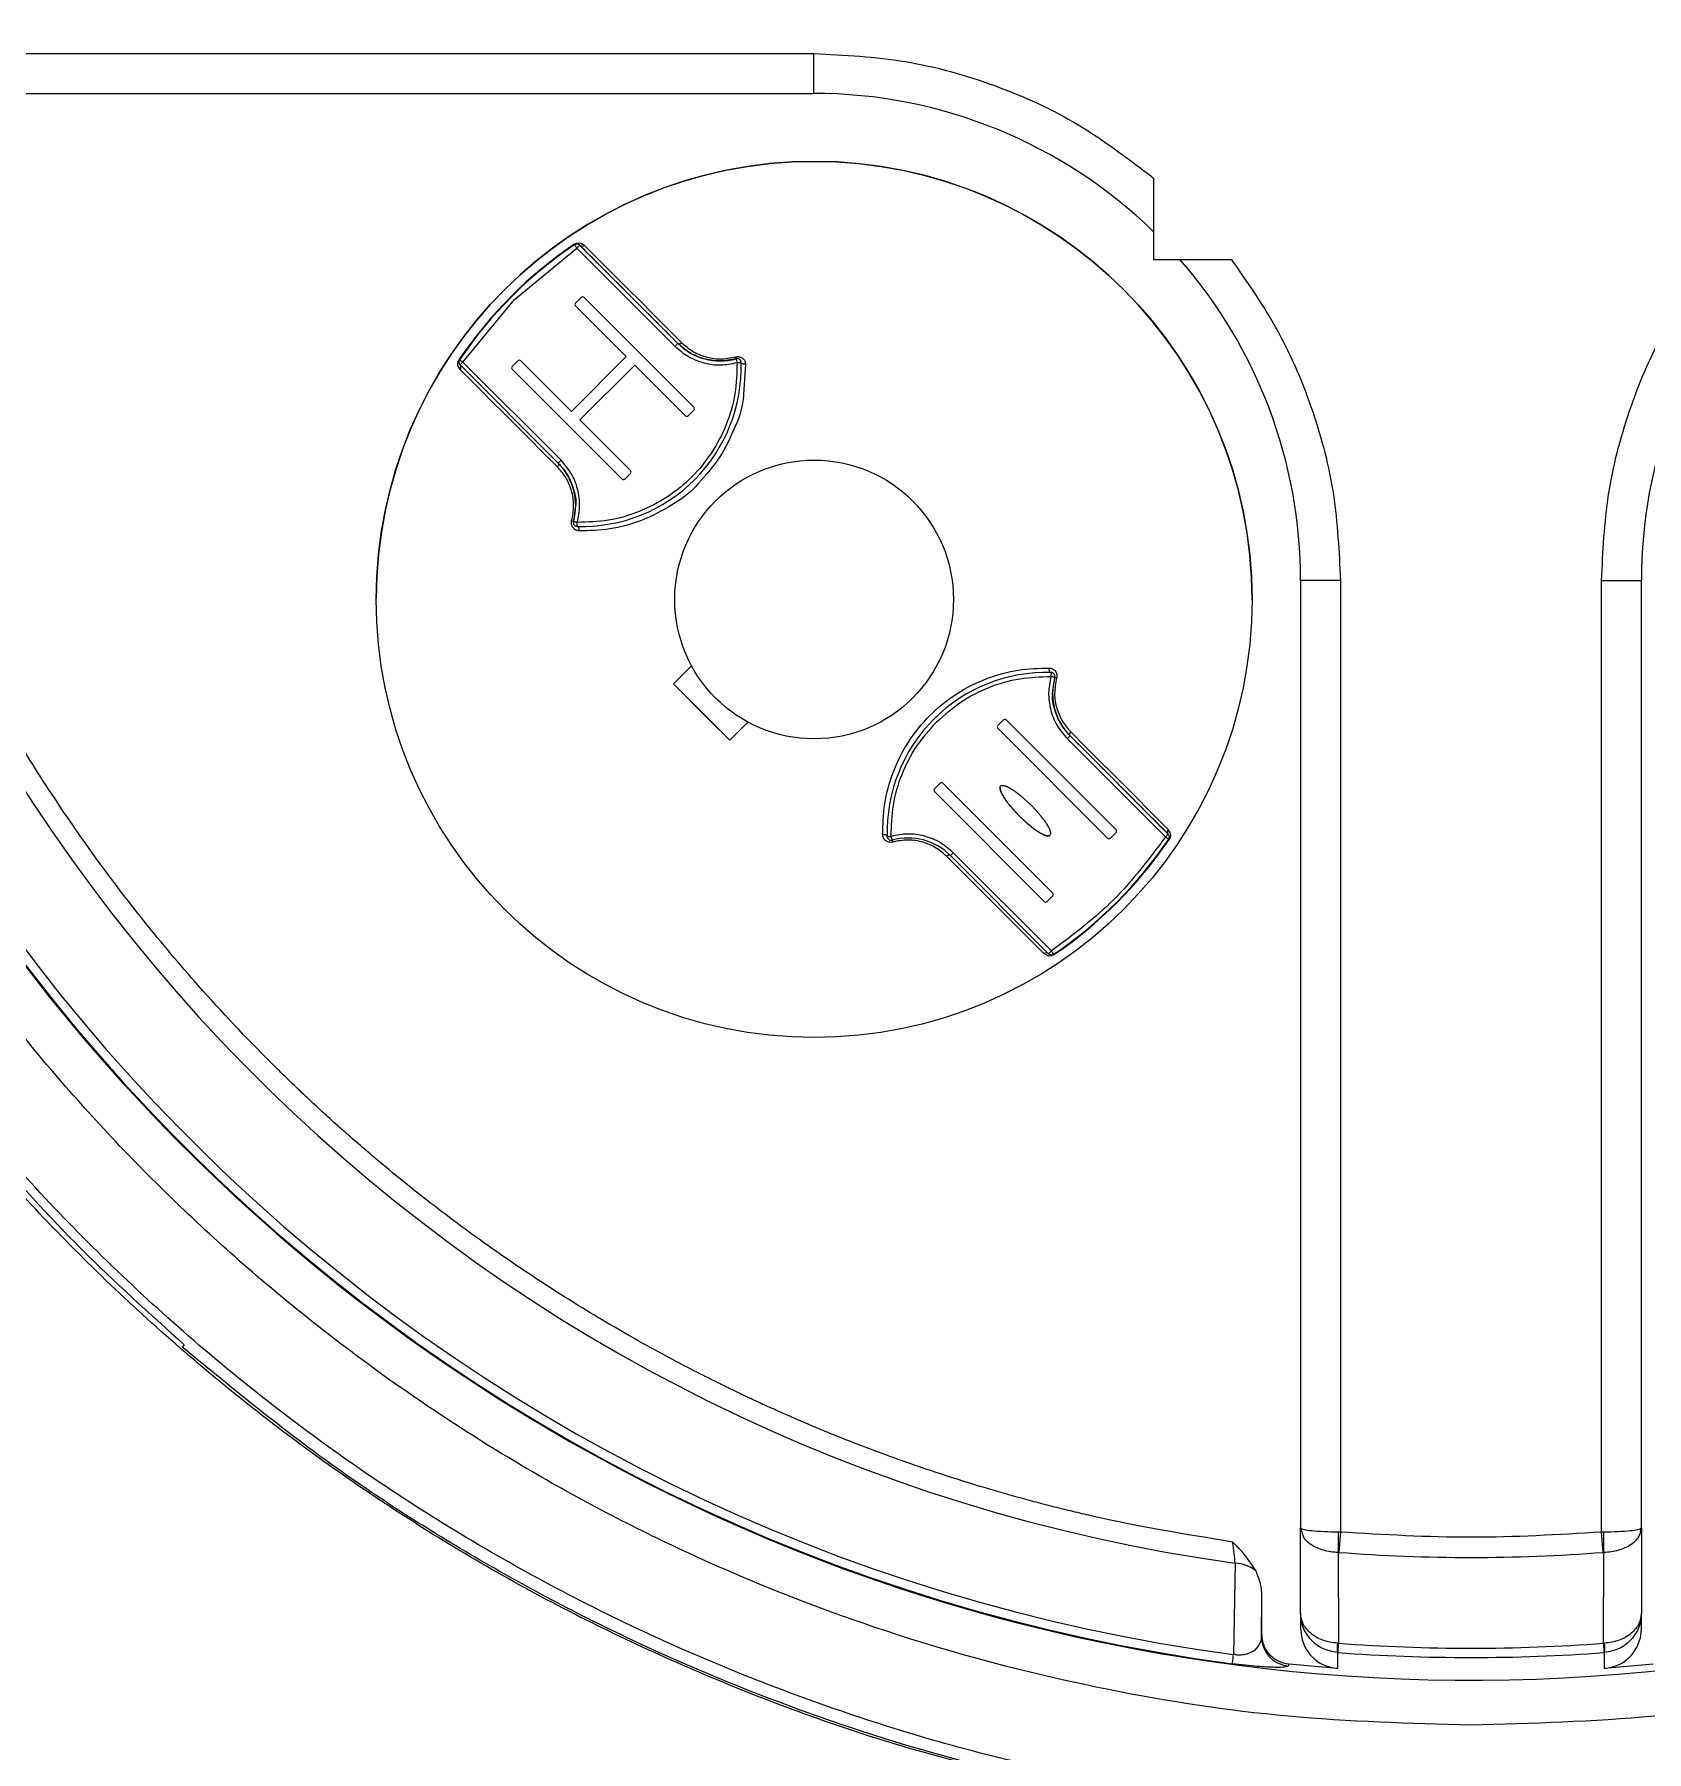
# Model space of a CAD drawing. Header units: millimetres. Extents: x 2085 to 4229, y 754 to 2271.
# Drawn here: x 2658.3 to 2739.3, y 1941.6 to 2027.9 of the extents above; entities that cross this region are included whole.
import ezdxf

# ---------------------------------------------------------------- set-up
doc = ezdxf.new("R2010")
doc.units = ezdxf.units.MM

msp = doc.modelspace()

# ---------------------------------------------------------------- linework, layer by layer
at = {"color": 7, "linetype": 'Continuous', "lineweight": 25}
for p, q in [((2646.763, 2026.899), (2697.454, 2026.899)), ((2697.454, 2026.899), (2697.454, 2024.899)), ((2646.964, 2024.899), (2697.454, 2024.899)), ((2714.536, 2020.648), (2714.536, 2016.562)), ((2685.444, 2017.3), (2685.43, 2017.32)), ((2685.444, 2017.3), (2685.444, 2017.3)), ((2685.697, 2017.276), (2685.697, 2017.275)), ((2685.697, 2017.275), (2690.63, 2012.343)), ((2682.417, 2014.545), (2685.556, 2017.134)), ((2685.556, 2017.134), (2690.488, 2012.201)), ((2714.536, 2016.562), (2718.437, 2016.562)), ((2679.828, 2011.406), (2682.417, 2014.545)), ((2685.493, 2014.368), (2685.776, 2014.651)), ((2688.039, 2011.681), (2685.493, 2014.227)), ((2685.493, 2014.227), (2685.493, 2014.227)), ((2688.039, 2011.681), (2685.493, 2014.227)), ((2685.917, 2014.651), (2691.433, 2009.136)), ((2690.63, 2012.343), (2690.63, 2012.343)), ((2679.628, 2011.407), (2679.628, 2011.407)), ((2679.662, 2011.519), (2679.642, 2011.532)), ((2679.662, 2011.519), (2679.662, 2011.518)), ((2684.619, 2006.332), (2679.687, 2011.265)), ((2684.761, 2006.474), (2679.828, 2011.406)), ((2682.311, 2011.186), (2682.594, 2011.469)), ((2682.735, 2011.469), (2685.281, 2008.924)), ((2685.281, 2008.924), (2688.039, 2011.681)), ((2688.463, 2011.257), (2685.705, 2008.499)), ((2688.463, 2011.257), (2685.705, 2008.499)), ((2688.039, 2011.681), (2688.039, 2011.681)), ((2691.008, 2008.711), (2688.463, 2011.257)), ((2688.463, 2011.257), (2688.463, 2011.257)), ((2691.008, 2008.711), (2688.463, 2011.257)), ((2694.036, 2011.296), (2693.935, 2009.786)), ((2679.69, 2011.029), (2679.592, 2011.207)), ((2687.826, 2005.529), (2682.311, 2011.045)), ((2682.311, 2011.045), (2682.311, 2011.045)), ((2687.826, 2005.529), (2682.311, 2011.045)), ((2693.811, 2011.142), (2693.811, 2011.142)), ((2691.008, 2008.711), (2691.008, 2008.711)), ((2691.433, 2008.994), (2691.15, 2008.711)), ((2691.433, 2008.994), (2691.15, 2008.711)), ((2691.15, 2008.711), (2691.15, 2008.711)), ((2691.433, 2008.994), (2691.433, 2008.994)), ((2685.705, 2008.499), (2688.251, 2005.954)), ((2685.705, 2008.499), (2685.705, 2008.499)), ((2687.826, 2005.529), (2687.826, 2005.529)), ((2688.251, 2005.812), (2687.968, 2005.529)), ((2688.251, 2005.812), (2687.968, 2005.529)), ((2687.968, 2005.529), (2687.968, 2005.529)), ((2688.251, 2005.812), (2688.251, 2005.812)), ((2685.496, 2004.208), (2685.388, 2003.408)), ((2685.381, 2003.355), (2685.381, 2003.355)), ((2685.575, 2003.154), (2685.581, 2003.354)), ((2721.918, 2000.435), (2721.918, 1952.858)), ((2723.918, 2000.435), (2723.918, 1952.658)), ((2737.04, 1952.658), (2737.04, 2000.435)), ((2739.04, 1952.858), (2739.04, 2000.435)), ((2675.479, 1999.507), (2675.479, 1999.507)), ((2719.478, 1999.46), (2719.478, 1999.46)), ((2690.407, 1995.241), (2691.321, 1996.154)), ((2691.321, 1996.154), (2691.321, 1996.154)), ((2709.382, 1995.813), (2709.376, 1995.613)), ((2690.407, 1995.241), (2693.236, 1992.413)), ((2709.461, 1994.759), (2709.569, 1995.559)), ((2709.576, 1995.613), (2709.576, 1995.613)), ((2694.149, 1993.326), (2693.236, 1992.413)), ((2693.236, 1992.413), (2694.149, 1993.326)), ((2694.149, 1993.326), (2694.149, 1993.326)), ((2706.706, 1993.155), (2706.989, 1993.438)), ((2707.13, 1993.438), (2712.646, 1987.922)), ((2693.236, 1992.413), (2693.236, 1992.413)), ((2712.222, 1987.498), (2706.706, 1993.014)), ((2706.706, 1993.014), (2706.706, 1993.014)), ((2712.222, 1987.498), (2706.706, 1993.014)), ((2710.196, 1992.493), (2715.129, 1987.561)), ((2710.338, 1992.635), (2715.27, 1987.702)), ((2710.338, 1992.635), (2710.338, 1992.635)), ((2703.524, 1989.973), (2703.807, 1990.256)), ((2709.04, 1984.316), (2703.524, 1989.832)), ((2703.524, 1989.832), (2703.524, 1989.832)), ((2709.04, 1984.316), (2703.524, 1989.832)), ((2703.949, 1990.256), (2709.464, 1984.74)), ((2701.146, 1987.825), (2701.146, 1987.825)), ((2712.222, 1987.498), (2712.222, 1987.498)), ((2712.646, 1987.781), (2712.363, 1987.498)), ((2712.646, 1987.781), (2712.363, 1987.498)), ((2712.363, 1987.498), (2712.363, 1987.498)), ((2712.646, 1987.781), (2712.646, 1987.781)), ((2715.267, 1987.938), (2715.373, 1987.747)), ((2715.27, 1987.702), (2715.27, 1987.702)), ((2715.315, 1987.435), (2715.295, 1987.449)), ((2715.329, 1987.561), (2715.329, 1987.561)), ((2709.26, 1981.692), (2704.327, 1986.624)), ((2709.401, 1981.833), (2704.469, 1986.766)), ((2709.464, 1984.599), (2709.181, 1984.316)), ((2709.464, 1984.599), (2709.181, 1984.316)), ((2709.464, 1984.599), (2709.464, 1984.599)), ((2709.04, 1984.316), (2709.04, 1984.316)), ((2709.181, 1984.316), (2709.181, 1984.316)), ((2709.202, 1981.597), (2709.024, 1981.696)), ((2709.513, 1981.668), (2709.527, 1981.647)), ((2665.836, 1962.052), (2665.725, 1961.941)), ((2721.918, 1952.858), (2721.973, 1952.812)), ((2721.918, 1952.858), (2721.985, 1952.637)), ((2721.918, 1948.579), (2721.918, 1952.858)), ((2723.81, 1952.66), (2723.918, 1952.658)), ((2723.918, 1952.658), (2723.838, 1951.629)), ((2737.04, 1952.658), (2737.147, 1952.66)), ((2737.12, 1951.629), (2737.04, 1952.658)), ((2739.04, 1952.858), (2739.04, 1948.579)), ((2718.632, 1951.085), (2718.55, 1946.499)), ((2723.838, 1951.629), (2723.81, 1951.63)), ((2723.81, 1951.63), (2723.816, 1947.061)), ((2737.147, 1951.63), (2737.12, 1951.629)), ((2737.142, 1947.061), (2737.147, 1951.63)), ((2719.947, 1947.408), (2719.979, 1949.373)), ((2719.979, 1947.502), (2719.979, 1949.373)), ((2721.918, 1948.579), (2721.918, 1947.793)), ((2739.04, 1947.793), (2739.04, 1948.579)), ((2723.816, 1947.061), (2723.77, 1947.063)), ((2723.77, 1946.598), (2723.781, 1946.597)), ((2723.77, 1946.598), (2723.771, 1945.796)), ((2737.188, 1947.063), (2737.142, 1947.061)), ((2737.176, 1946.597), (2737.188, 1946.598)), ((2737.187, 1945.796), (2737.188, 1946.598)), ((2721.327, 1946.009), (2721.296, 1945.918)), ((2723.771, 1945.796), (2721.327, 1946.009)), ((2739.63, 1946.009), (2737.187, 1945.796))]:
    msp.add_line(p, q, dxfattribs=at)
at = {"color": 7, "linetype": 'Continuous', "lineweight": 25, "flags": 128}
for points in [[(2685.444, 2017.3), (2685.446, 2017.297), (2685.452, 2017.287), (2685.463, 2017.272), (2685.477, 2017.251), (2685.493, 2017.226), (2685.513, 2017.197), (2685.534, 2017.166), (2685.556, 2017.134)], [(2685.697, 2017.275), (2685.694, 2017.273), (2685.686, 2017.265), (2685.673, 2017.252), (2685.656, 2017.234), (2685.634, 2017.213), (2685.61, 2017.188), (2685.583, 2017.162), (2685.556, 2017.134)], [(2685.933, 2017.272), (2686.415, 2016.789), (2686.937, 2016.267), (2687.499, 2015.706), (2688.097, 2015.108), (2688.73, 2014.474), (2689.398, 2013.807), (2690.097, 2013.108), (2690.825, 2012.379)], [(2690.63, 2012.343), (2690.627, 2012.34), (2690.619, 2012.332), (2690.606, 2012.319), (2690.588, 2012.301), (2690.567, 2012.28), (2690.542, 2012.256), (2690.516, 2012.229), (2690.488, 2012.201)], [(2690.63, 2012.343), (2690.646, 2012.331), (2690.666, 2012.324), (2690.689, 2012.321), (2690.714, 2012.324), (2690.742, 2012.331), (2690.77, 2012.343), (2690.798, 2012.359), (2690.825, 2012.379)], [(2679.662, 2011.518), (2679.666, 2011.516), (2679.675, 2011.51), (2679.69, 2011.5), (2679.711, 2011.486), (2679.736, 2011.469), (2679.765, 2011.449), (2679.796, 2011.428), (2679.828, 2011.406)], [(2679.687, 2011.265), (2679.689, 2011.268), (2679.697, 2011.276), (2679.711, 2011.289), (2679.728, 2011.306), (2679.75, 2011.328), (2679.774, 2011.352), (2679.801, 2011.379), (2679.828, 2011.406)], [(2693.554, 2011.574), (2693.555, 2011.57), (2693.558, 2011.559), (2693.563, 2011.541), (2693.57, 2011.517), (2693.578, 2011.488), (2693.587, 2011.455), (2693.597, 2011.419), (2693.608, 2011.381)], [(2693.608, 2011.381), (2693.647, 2011.382), (2693.684, 2011.383), (2693.719, 2011.384), (2693.749, 2011.385), (2693.774, 2011.386), (2693.793, 2011.386), (2693.804, 2011.387), (2693.808, 2011.387)], [(2694.036, 2011.296), (2693.993, 2011.295), (2693.952, 2011.297), (2693.913, 2011.304), (2693.878, 2011.315), (2693.849, 2011.33), (2693.827, 2011.347), (2693.813, 2011.366), (2693.808, 2011.387)], [(2684.583, 2006.137), (2683.854, 2006.865), (2683.155, 2007.564), (2682.488, 2008.232), (2681.855, 2008.865), (2681.256, 2009.464), (2680.695, 2010.025), (2680.173, 2010.547), (2679.69, 2011.029)], [(2684.619, 2006.332), (2684.631, 2006.316), (2684.638, 2006.296), (2684.641, 2006.273), (2684.638, 2006.248), (2684.631, 2006.221), (2684.619, 2006.192), (2684.603, 2006.164), (2684.583, 2006.137)], [(2684.619, 2006.332), (2684.622, 2006.335), (2684.63, 2006.343), (2684.643, 2006.356), (2684.661, 2006.374), (2684.682, 2006.395), (2684.707, 2006.42), (2684.733, 2006.446), (2684.761, 2006.474)], [(2685.388, 2003.408), (2685.392, 2003.407), (2685.403, 2003.404), (2685.421, 2003.399), (2685.445, 2003.392), (2685.474, 2003.384), (2685.507, 2003.375), (2685.544, 2003.365), (2685.581, 2003.354)], [(2685.575, 2003.154), (2685.596, 2003.149), (2685.615, 2003.136), (2685.632, 2003.114), (2685.647, 2003.084), (2685.658, 2003.05), (2685.665, 2003.01), (2685.667, 2002.969), (2685.666, 2002.926)], [(2723.918, 2000.435), (2723.528, 2000.435), (2723.153, 2000.435), (2722.807, 2000.435), (2722.504, 2000.435), (2722.255, 2000.435), (2722.07, 2000.435), (2721.956, 2000.435), (2721.918, 2000.435)], [(2737.04, 2000.435), (2737.43, 2000.435), (2737.805, 2000.435), (2738.151, 2000.435), (2738.454, 2000.435), (2738.703, 2000.435), (2738.888, 2000.435), (2739.001, 2000.435), (2739.04, 2000.435)], [(2709.382, 1995.813), (2709.361, 1995.818), (2709.342, 1995.832), (2709.325, 1995.854), (2709.31, 1995.883), (2709.299, 1995.918), (2709.292, 1995.957), (2709.29, 1995.999), (2709.291, 1996.041)], [(2693.236, 1992.413), (2692.883, 1992.766), (2692.529, 1993.119), (2692.176, 1993.473), (2691.822, 1993.827), (2691.468, 1994.181), (2691.114, 1994.535), (2690.76, 1994.888), (2690.407, 1995.241)], [(2709.569, 1995.559), (2709.565, 1995.56), (2709.554, 1995.564), (2709.536, 1995.568), (2709.512, 1995.575), (2709.483, 1995.583), (2709.45, 1995.593), (2709.413, 1995.603), (2709.376, 1995.613)], [(2710.338, 1992.635), (2710.335, 1992.632), (2710.327, 1992.624), (2710.314, 1992.611), (2710.296, 1992.593), (2710.275, 1992.572), (2710.25, 1992.548), (2710.224, 1992.521), (2710.196, 1992.493)], [(2710.338, 1992.635), (2710.326, 1992.651), (2710.319, 1992.671), (2710.316, 1992.694), (2710.319, 1992.72), (2710.326, 1992.747), (2710.338, 1992.775), (2710.354, 1992.803), (2710.374, 1992.831)], [(2710.374, 1992.831), (2711.103, 1992.102), (2711.802, 1991.403), (2712.469, 1990.736), (2713.102, 1990.102), (2713.701, 1989.504), (2714.262, 1988.943), (2714.784, 1988.42), (2715.267, 1987.938)], [(2701.149, 1987.58), (2701.144, 1987.601), (2701.13, 1987.62), (2701.108, 1987.637), (2701.079, 1987.652), (2701.044, 1987.663), (2701.005, 1987.67), (2700.964, 1987.673), (2700.921, 1987.671)], [(2701.149, 1987.58), (2701.153, 1987.58), (2701.164, 1987.581), (2701.183, 1987.581), (2701.208, 1987.582), (2701.238, 1987.583), (2701.273, 1987.584), (2701.31, 1987.585), (2701.349, 1987.586)], [(2701.403, 1987.394), (2701.402, 1987.397), (2701.399, 1987.408), (2701.394, 1987.426), (2701.387, 1987.45), (2701.379, 1987.479), (2701.37, 1987.513), (2701.36, 1987.549), (2701.349, 1987.586)], [(2715.27, 1987.702), (2715.268, 1987.7), (2715.26, 1987.691), (2715.246, 1987.678), (2715.229, 1987.661), (2715.207, 1987.639), (2715.183, 1987.615), (2715.156, 1987.588), (2715.129, 1987.561)], [(2715.129, 1987.561), (2715.161, 1987.539), (2715.192, 1987.518), (2715.221, 1987.499), (2715.246, 1987.482), (2715.267, 1987.468), (2715.282, 1987.457), (2715.291, 1987.451), (2715.295, 1987.449)], [(2704.327, 1986.624), (2704.311, 1986.636), (2704.291, 1986.644), (2704.268, 1986.646), (2704.243, 1986.644), (2704.215, 1986.636), (2704.187, 1986.624), (2704.159, 1986.608), (2704.132, 1986.588)], [(2709.024, 1981.696), (2708.542, 1982.178), (2708.02, 1982.7), (2707.458, 1983.262), (2706.86, 1983.86), (2706.226, 1984.493), (2705.559, 1985.161), (2704.86, 1985.86), (2704.132, 1986.588)], [(2704.327, 1986.624), (2704.33, 1986.627), (2704.338, 1986.635), (2704.351, 1986.648), (2704.369, 1986.666), (2704.39, 1986.687), (2704.415, 1986.712), (2704.441, 1986.738), (2704.469, 1986.766)], [(2709.26, 1981.692), (2709.263, 1981.695), (2709.271, 1981.703), (2709.284, 1981.716), (2709.301, 1981.733), (2709.323, 1981.755), (2709.347, 1981.779), (2709.374, 1981.806), (2709.401, 1981.833)], [(2709.513, 1981.668), (2709.511, 1981.671), (2709.505, 1981.68), (2709.494, 1981.695), (2709.48, 1981.716), (2709.464, 1981.741), (2709.444, 1981.77), (2709.423, 1981.801), (2709.401, 1981.833)], [(2719.979, 1947.502), (2719.961, 1947.45), (2719.947, 1947.408)], [(2723.816, 1947.061), (2723.809, 1946.963), (2723.802, 1946.875), (2723.796, 1946.798), (2723.791, 1946.732), (2723.788, 1946.679), (2723.784, 1946.638), (2723.782, 1946.611), (2723.781, 1946.597)], [(2737.176, 1946.597), (2737.175, 1946.611), (2737.173, 1946.638), (2737.17, 1946.679), (2737.166, 1946.732), (2737.162, 1946.798), (2737.156, 1946.875), (2737.149, 1946.963), (2737.142, 1947.061)], [(2718.489, 1946.037), (2718.491, 1946.051), (2718.495, 1946.078), (2718.5, 1946.119), (2718.507, 1946.172), (2718.516, 1946.237), (2718.526, 1946.313), (2718.537, 1946.401), (2718.55, 1946.499)]]:
    msp.add_lwpolyline(points, dxfattribs=at)
at = {"color": 7, "linetype": 'Continuous', "lineweight": 25}
for radius in [22, 7]:
    msp.add_circle((2697.478, 1999.484), radius, dxfattribs=at)
for centre, radius, start, end in [((2730.479, 2036.689), 91.48, 295.79271, 180), ((2730.479, 2036.689), 90.341, 353.64897, 186.35103), ((2730.479, 2036.689), 89.875, 353.64897, 186.35103), ((2730.479, 2036.689), 85.319, 353.33017, 186.66983), ((2730.479, 2036.689), 91.48, 180, 290.22656), ((2697.454, 2000.435), 24.464, 45.7131, 90), ((2730.479, 2036.689), 91.441, 188.79238, 262.46584), ((2730.479, 2036.689), 90.976, 188.79238, 262.46584), ((2730.479, 2036.689), 86.42, 189.2043, 262.12076), ((2697.478, 1999.484), 22, 359.93876, 179.93876), ((2697.478, 1999.484), 21.524, 124.039, 145.96101), ((2697.478, 1999.484), 21.5, 124.039, 145.96101), ((2697.478, 1999.484), 21.5, 124.039, 145.96101), ((2685.556, 2017.134), 0.2, 45, 124.039), ((2685.817, 2017.412), 0.182, 228.62275, 309.53632), ((2697.454, 2000.435), 24.464, 0, 41.23805), ((2763.504, 2000.435), 24.464, 138.76195, 180), ((2685.847, 2014.58), 0.1, 45, 135), ((2685.564, 2014.298), 0.1, 135, 225), ((2685.564, 2014.298), 0.1, 179.93876, 225), ((2692.751, 2014.464), 3, 225, 285.53097), ((2679.828, 2011.406), 0.2, 145.96101, 225), ((2679.55, 2011.145), 0.182, 320.52206, 40.08436), ((2682.665, 2011.398), 0.1, 45, 135), ((2685.811, 2011.151), 8, 268.3094, 1.69061), ((2692.874, 2011.467), 0.689, 8.91012, 16.87572), ((2693.608, 2011.381), 0.2, 45, 105.53097), ((2693.608, 2011.381), 0.2, 1.69061, 45), ((2682.382, 2011.116), 0.1, 135, 225), ((2682.382, 2011.116), 0.1, 179.93876, 225), ((2691.079, 2008.782), 0.1, 225, 315), ((2691.079, 2008.782), 0.1, 225, 315), ((2691.362, 2009.065), 0.1, 315, 45), ((2691.362, 2009.065), 0.1, 315, 359.93876), ((2682.498, 2004.211), 3, 344.46904, 45), ((2687.897, 2005.6), 0.1, 225, 315), ((2687.897, 2005.6), 0.1, 225, 315), ((2688.18, 2005.883), 0.1, 315, 45), ((2688.18, 2005.883), 0.1, 315, 359.93876), ((2685.495, 2004.088), 0.689, 253.12457, 261.08826), ((2685.581, 2003.354), 0.2, 164.46904, 225), ((2685.581, 2003.354), 0.2, 225, 268.3094), ((2709.146, 1987.816), 8, 88.3094, 181.69061), ((2709.376, 1995.613), 0.2, 45, 88.3094), ((2709.376, 1995.613), 0.2, 344.46904, 45), ((2712.459, 1994.756), 3, 164.46904, 225), ((2709.462, 1994.879), 0.688, 73.124, 81.09101), ((2706.777, 1993.084), 0.1, 135, 225), ((2707.06, 1993.367), 0.1, 45, 135), ((2706.777, 1993.084), 0.1, 179.93876, 225), ((2703.595, 1989.902), 0.1, 135, 225), ((2703.595, 1989.902), 0.1, 179.93876, 225), ((2703.878, 1990.185), 0.1, 45, 135), ((2701.349, 1987.586), 0.2, 181.69061, 225), ((2701.349, 1987.586), 0.2, 225, 285.53097), ((2702.206, 1984.503), 3, 45, 105.53097), ((2702.083, 1987.5), 0.689, 188.91062, 196.87572), ((2697.478, 1999.484), 21.5, 304.039, 325.96101), ((2697.478, 1999.484), 21.524, 304.039, 325.96101), ((2712.292, 1987.569), 0.1, 225, 315), ((2712.292, 1987.569), 0.1, 225, 315), ((2712.575, 1987.852), 0.1, 315, 45), ((2712.575, 1987.852), 0.1, 315, 359.93876), ((2715.407, 1987.822), 0.182, 140.46383, 221.37738), ((2715.129, 1987.561), 0.2, 325.96101, 45), ((2709.393, 1984.67), 0.1, 315, 45), ((2709.393, 1984.67), 0.1, 315, 359.93876), ((2709.11, 1984.387), 0.1, 225, 315), ((2709.11, 1984.387), 0.1, 225, 315), ((2709.14, 1981.555), 0.182, 49.91552, 129.47781), ((2709.401, 1981.833), 0.2, 225, 304.039), ((2745.146, 1952.145), 21.341, 178.61808, 181.38192), ((2715.812, 1952.145), 21.341, 358.61808, 1.3819), ((2718.548, 1949.316), 1.772, 50.3646, 87.29391), ((2730.479, 2036.689), 85.319, 265.53552, 274.46448), ((2721.447, 1947.411), 1.5, 180.08872, 264.21159), ((2726.479, 1946.83), 2.719, 175.08834, 184.91166), ((2730.479, 2036.689), 90.341, 265.74841, 274.25159), ((2730.479, 2036.689), 89.875, 265.74841, 274.25159), ((2734.479, 1946.83), 2.719, 355.08834, 4.91166)]:
    msp.add_arc(centre, radius, start, end, dxfattribs=at)
for points in [[(2730.479, 2120.975), (2727.516, 2120.885), (2721.591, 2120.705), (2712.802, 2119.25), (2704.209, 2116.945), (2695.908, 2113.73), (2687.991, 2109.664), (2680.546, 2104.786), (2673.655, 2099.152), (2667.396, 2092.824), (2661.838, 2085.873), (2657.043, 2078.375), (2653.063, 2070.414), (2649.944, 2062.078), (2647.715, 2053.46), (2646.424, 2044.657), (2646, 2035.759), (2646.508, 2029.852), (2646.763, 2026.899)], [(2814.195, 2026.899), (2814.449, 2029.852), (2814.958, 2035.759), (2814.534, 2044.657), (2813.243, 2053.46), (2811.014, 2062.078), (2807.895, 2070.414), (2803.915, 2078.375), (2799.12, 2085.873), (2793.561, 2092.824), (2787.302, 2099.152), (2780.412, 2104.786), (2772.967, 2109.664), (2765.05, 2113.73), (2756.749, 2116.945), (2748.156, 2119.25), (2739.367, 2120.705), (2733.442, 2120.885), (2730.479, 2120.975)], [(2730.479, 1942.949), (2727.411, 1943.036), (2721.276, 1943.21), (2712.162, 1944.614), (2703.224, 1946.839), (2694.548, 1949.946), (2686.219, 1953.885), (2678.316, 1958.622), (2670.915, 1964.111), (2664.088, 1970.299), (2657.9, 1977.126), (2652.411, 1984.527), (2647.674, 1992.43), (2643.736, 2000.759), (2640.628, 2009.435), (2638.403, 2018.373), (2637, 2027.487), (2636.825, 2033.622), (2636.738, 2036.69)], [(2824.219, 2036.69), (2824.132, 2033.622), (2823.958, 2027.487), (2822.555, 2018.373), (2820.33, 2009.435), (2817.222, 2000.759), (2813.284, 1992.43), (2808.547, 1984.527), (2803.058, 1977.126), (2796.87, 1970.299), (2790.043, 1964.111), (2782.642, 1958.622), (2774.739, 1953.885), (2766.41, 1949.946), (2757.734, 1946.839), (2748.796, 1944.614), (2739.682, 1943.21), (2733.547, 1943.036), (2730.479, 1942.949)], [(2697.454, 2026.899), (2699.002, 2026.821), (2702.098, 2026.665), (2706.59, 2025.398), (2710.838, 2023.467), (2713.304, 2021.587), (2714.536, 2020.648)], [(2719.689, 1939.016), (2716.038, 1939.54), (2708.735, 1940.588), (2698.091, 1943.708), (2687.848, 1947.916), (2678.148, 1953.271), (2669.108, 1959.676), (2660.846, 1967.057), (2653.465, 1975.319), (2647.06, 1984.358), (2641.705, 1994.059), (2637.497, 2004.302), (2634.377, 2014.945), (2633.329, 2022.249), (2632.805, 2025.9)], [(2713.147, 1939.219), (2709.853, 1939.905), (2703.264, 1941.278), (2693.712, 1944.599), (2684.529, 1948.803), (2675.826, 1953.938), (2667.689, 1959.928), (2660.204, 1966.715), (2653.449, 1974.229), (2647.494, 1982.391), (2642.396, 1991.116), (2638.231, 2000.317), (2634.952, 2009.883), (2633.607, 2016.478), (2632.935, 2019.775)], [(2690.63, 2012.343), (2689.665, 2013.307), (2687.737, 2015.236), (2686.377, 2016.596), (2685.697, 2017.276)], [(2718.437, 2016.562), (2719.264, 2015.374), (2720.918, 2012.999), (2722.607, 2008.985), (2723.714, 2004.772), (2723.85, 2001.881), (2723.918, 2000.435)], [(2737.04, 2000.435), (2737.108, 2001.881), (2737.244, 2004.772), (2738.35, 2008.985), (2740.04, 2012.999), (2741.694, 2015.374), (2742.521, 2016.562)], [(2715.27, 1987.702), (2714.59, 1988.382), (2713.231, 1989.742), (2711.302, 1991.671), (2710.338, 1992.635)], [(2715.129, 1987.561), (2714.312, 1986.469), (2712.677, 1984.285), (2710.493, 1982.65), (2709.401, 1981.833)], [(2655.841, 1972.047), (2657.417, 1970.292), (2660.57, 1966.781), (2664.081, 1963.628), (2665.836, 1962.052)], [(2713.451, 1939.27), (2710.537, 1939.858), (2704.71, 1941.034), (2696.215, 1943.786), (2687.986, 1947.234), (2680.115, 1951.434), (2672.615, 1956.279), (2668.021, 1960.053), (2665.725, 1961.941)], [(2723.918, 1952.658), (2726.105, 1952.53), (2730.479, 1952.274), (2734.853, 1952.53), (2737.04, 1952.658)]]:
    msp.add_open_spline(points, degree=3, dxfattribs=at)
for points, knots in [([(2718.505, 1952.146), (2716.125, 1952.536), (2713.434, 1952.977), (2710.474, 1953.677), (2709.554, 1953.903), (2708.637, 1954.141), (2707.723, 1954.388), (2706.812, 1954.645), (2706.174, 1954.833), (2705.569, 1955.016), (2704.519, 1955.338), (2702.938, 1955.856), (2701.156, 1956.488), (2699.611, 1957.071), (2698.367, 1957.566), (2697.336, 1957.994), (2696.545, 1958.333), (2695.757, 1958.679), (2694.973, 1959.033), (2694.192, 1959.394), (2693.646, 1959.654), (2693.128, 1959.904), (2692.062, 1960.425), (2690.364, 1961.298), (2688.353, 1962.406), (2686.159, 1963.688), (2683.925, 1965.088), (2681.854, 1966.489), (2680.611, 1967.374), (2679.549, 1968.15), (2678.384, 1969.025), (2676.861, 1970.225), (2675.595, 1971.271), (2674.582, 1972.137), (2673.813, 1972.812), (2673.052, 1973.495), (2672.299, 1974.187), (2671.555, 1974.888), (2671.042, 1975.384), (2670.588, 1975.827), (2669.121, 1977.277), (2666.751, 1979.791), (2663.762, 1983.341), (2661.157, 1986.772), (2658.836, 1990.175), (2656.579, 1993.841), (2653.793, 1998.921), (2650.738, 2005.765), (2647.936, 2014.101), (2646.807, 2019.844), (2646.243, 2022.715)], [0, 0, 0, 0, 0.066905, 0.07567, 0.084434, 0.093199, 0.101963, 0.110727, 0.119491, 0.120425, 0.128278, 0.149963, 0.166623, 0.180753, 0.195817, 0.203781, 0.211745, 0.219709, 0.227673, 0.235637, 0.243601, 0.24445, 0.251616, 0.276532, 0.297465, 0.315335, 0.34708, 0.370638, 0.384759, 0.389435, 0.407138, 0.425205, 0.443272, 0.452736, 0.4622, 0.471663, 0.481127, 0.490591, 0.500054, 0.500928, 0.50821, 0.557321, 0.596775, 0.636995, 0.676885, 0.711064, 0.756485, 0.837657, 0.918828, 1, 1, 1, 1]), ([(2685.43, 2017.32), (2685.443, 2017.328), (2685.47, 2017.345), (2685.531, 2017.371), (2685.63, 2017.394), (2685.793, 2017.38), (2685.877, 2017.315), (2685.933, 2017.272)], [0, 0, 0, 0, 0.057749, 0.117154, 0.251526, 0.501174, 1, 1, 1, 1]), ([(2685.697, 2017.276), (2685.672, 2017.295), (2685.634, 2017.325), (2685.56, 2017.337), (2685.505, 2017.329), (2685.471, 2017.316), (2685.455, 2017.307), (2685.447, 2017.302), (2685.444, 2017.3)], [0, 0, 0, 0, 0.500032, 0.773163, 0.911126, 0.959646, 0.980448, 1, 1, 1, 1]), ([(2690.488, 2012.201), (2690.699, 2012.02), (2691.127, 2011.652), (2691.928, 2011.336), (2692.781, 2011.217), (2693.335, 2011.327), (2693.608, 2011.381)], [0, 0, 0, 0, 0.245589, 0.5, 0.754411, 1, 1, 1, 1]), ([(2693.554, 2011.574), (2693.282, 2011.521), (2692.721, 2011.414), (2691.918, 2011.551), (2691.19, 2011.857), (2690.824, 2012.174), (2690.63, 2012.343)], [0, 0, 0, 0, 0.2426639, 0.4999333, 0.7349896, 1, 1, 1, 1]), ([(2690.825, 2012.379), (2690.992, 2012.233), (2691.326, 2011.941), (2691.986, 2011.654), (2692.745, 2011.519), (2693.27, 2011.618), (2693.533, 2011.667)], [0, 0, 0, 0, 0.24976, 0.500155, 0.750188, 1, 1, 1, 1]), ([(2679.592, 2011.207), (2679.589, 2011.212), (2679.568, 2011.247), (2679.57, 2011.333), (2679.591, 2011.431), (2679.617, 2011.492), (2679.634, 2011.519), (2679.642, 2011.532)], [0, 0, 0, 0, 0.064166, 0.529622, 0.780974, 0.892035, 1, 1, 1, 1]), ([(2693.608, 2011.381), (2693.593, 2010.856), (2693.562, 2009.796), (2693.108, 2008.252), (2692.372, 2006.831), (2691.364, 2005.598), (2690.131, 2004.591), (2688.71, 2003.854), (2687.167, 2003.4), (2686.106, 2003.369), (2685.581, 2003.354)], [0, 0, 0, 0, 0.123694, 0.25, 0.376306, 0.5, 0.623694, 0.75, 0.876306, 1, 1, 1, 1]), ([(2693.533, 2011.667), (2693.565, 2011.674), (2693.629, 2011.687), (2693.725, 2011.675), (2693.814, 2011.645), (2693.914, 2011.581), (2694.01, 2011.466), (2694.027, 2011.353), (2694.036, 2011.296)], [0, 0, 0, 0, 0.123692, 0.250213, 0.373441, 0.501044, 0.749966, 1, 1, 1, 1]), ([(2693.808, 2011.387), (2693.807, 2011.396), (2693.805, 2011.422), (2693.789, 2011.473), (2693.754, 2011.523), (2693.703, 2011.56), (2693.653, 2011.578), (2693.603, 2011.584), (2693.57, 2011.577), (2693.554, 2011.574)], [0, 0, 0, 0, 0.085805, 0.25106, 0.500516, 0.655876, 0.788505, 0.901538, 1, 1, 1, 1]), ([(2693.935, 2009.786), (2693.934, 2009.771), (2693.9, 2009.241), (2693.761, 2008.666), (2693.503, 2008.155), (2693.499, 2008.148)], [0, 0, 0, 0, 0.026888, 0.987039, 1, 1, 1, 1]), ([(2693.499, 2008.148), (2693.274, 2007.636), (2692.825, 2006.615), (2692.058, 2005.756), (2691.675, 2005.327)], [0, 0, 0, 0, 0.5014689, 1, 1, 1, 1]), ([(2685.295, 2003.429), (2685.345, 2003.692), (2685.444, 2004.217), (2685.308, 2004.976), (2685.021, 2005.637), (2684.729, 2005.97), (2684.583, 2006.137)], [0, 0, 0, 0, 0.2498124, 0.4998445, 0.7502398, 1, 1, 1, 1]), ([(2684.619, 2006.332), (2684.789, 2006.138), (2685.109, 2005.772), (2685.398, 2005.044), (2685.537, 2004.504), (2685.497, 2004.213), (2685.496, 2004.208)], [0, 0, 0, 0, 0.348132, 0.656893, 0.994853, 1, 1, 1, 1]), ([(2685.581, 2003.354), (2685.635, 2003.627), (2685.745, 2004.181), (2685.626, 2005.034), (2685.31, 2005.835), (2684.942, 2006.263), (2684.761, 2006.474)], [0, 0, 0, 0, 0.245589, 0.5, 0.754411, 1, 1, 1, 1]), ([(2691.675, 2005.327), (2691.67, 2005.321), (2691.303, 2004.864), (2690.317, 2004.18), (2688.814, 2003.395), (2687.21, 2002.964), (2686.181, 2002.939), (2685.666, 2002.926)], [0, 0, 0, 0, 0.0036459, 0.252446, 0.5014447, 0.7503042, 1, 1, 1, 1]), ([(2685.666, 2002.926), (2685.609, 2002.935), (2685.496, 2002.952), (2685.382, 2003.048), (2685.317, 2003.148), (2685.287, 2003.236), (2685.275, 2003.333), (2685.289, 2003.397), (2685.295, 2003.429)], [0, 0, 0, 0, 0.2496018, 0.4982962, 0.6255893, 0.7486287, 0.8757219, 1, 1, 1, 1]), ([(2700.921, 1987.671), (2700.933, 1988.186), (2700.958, 1989.215), (2701.394, 1990.811), (2702.156, 1992.34), (2703.254, 1993.705), (2704.619, 1994.804), (2706.149, 1995.568), (2707.746, 1996.004), (2708.775, 1996.029), (2709.291, 1996.041)], [0, 0, 0, 0, 0.125198, 0.2499957, 0.3751716, 0.4997698, 0.6246825, 0.749695, 0.8746376, 1, 1, 1, 1]), ([(2709.291, 1996.041), (2709.348, 1996.032), (2709.461, 1996.015), (2709.575, 1995.92), (2709.64, 1995.82), (2709.67, 1995.731), (2709.682, 1995.635), (2709.668, 1995.57), (2709.662, 1995.538)], [0, 0, 0, 0, 0.249602, 0.498296, 0.625589, 0.748629, 0.875722, 1, 1, 1, 1]), ([(2709.569, 1995.559), (2709.572, 1995.575), (2709.578, 1995.608), (2709.573, 1995.659), (2709.555, 1995.708), (2709.518, 1995.76), (2709.467, 1995.795), (2709.417, 1995.81), (2709.391, 1995.812), (2709.382, 1995.813)], [0, 0, 0, 0, 0.0985259, 0.2116632, 0.3444444, 0.5000064, 0.7493767, 0.9135439, 1, 1, 1, 1]), ([(2703.63, 1993.332), (2704.023, 1993.681), (2704.815, 1994.387), (2706.25, 1995.111), (2707.79, 1995.568), (2708.851, 1995.598), (2709.376, 1995.613)], [0, 0, 0, 0, 0.247388, 0.5, 0.752612, 1, 1, 1, 1]), ([(2709.376, 1995.613), (2709.322, 1995.341), (2709.212, 1994.786), (2709.331, 1993.934), (2709.646, 1993.132), (2710.015, 1992.704), (2710.196, 1992.493)], [0, 0, 0, 0, 0.245589, 0.5, 0.754411, 1, 1, 1, 1]), ([(2709.662, 1995.538), (2709.612, 1995.276), (2709.513, 1994.751), (2709.649, 1993.992), (2709.936, 1993.331), (2710.228, 1992.997), (2710.374, 1992.831)], [0, 0, 0, 0, 0.249812, 0.499845, 0.75024, 1, 1, 1, 1]), ([(2710.338, 1992.635), (2710.168, 1992.829), (2709.848, 1993.195), (2709.559, 1993.924), (2709.42, 1994.463), (2709.46, 1994.755), (2709.461, 1994.759)], [0, 0, 0, 0, 0.348132, 0.656893, 0.994853, 1, 1, 1, 1]), ([(2701.349, 1987.586), (2701.364, 1988.111), (2701.394, 1989.172), (2701.852, 1990.712), (2702.575, 1992.147), (2703.281, 1992.94), (2703.63, 1993.332)], [0, 0, 0, 0, 0.247388, 0.5, 0.752612, 1, 1, 1, 1]), ([(2709.323, 1987.64), (2709.313, 1987.632), (2709.293, 1987.616), (2709.24, 1987.605), (2709.184, 1987.61), (2709.129, 1987.623), (2709.086, 1987.636), (2709.043, 1987.652), (2709.002, 1987.67), (2708.961, 1987.689), (2708.92, 1987.709), (2708.867, 1987.738), (2708.815, 1987.768), (2708.751, 1987.808), (2708.7, 1987.84), (2708.638, 1987.883), (2708.576, 1987.926), (2708.503, 1987.98), (2708.431, 1988.034), (2708.36, 1988.091), (2708.29, 1988.148), (2708.221, 1988.206), (2708.153, 1988.265), (2708.085, 1988.325), (2707.996, 1988.407), (2707.908, 1988.49), (2707.822, 1988.574), (2707.758, 1988.638), (2707.695, 1988.703), (2707.612, 1988.791), (2707.531, 1988.88), (2707.451, 1988.97), (2707.392, 1989.039), (2707.334, 1989.108), (2707.277, 1989.179), (2707.222, 1989.25), (2707.167, 1989.322), (2707.114, 1989.396), (2707.071, 1989.458), (2707.03, 1989.521), (2706.998, 1989.572), (2706.967, 1989.623), (2706.937, 1989.676), (2706.908, 1989.729), (2706.882, 1989.783), (2706.867, 1989.818), (2706.853, 1989.853), (2706.843, 1989.881), (2706.832, 1989.917), (2706.819, 1989.969), (2706.812, 1990.028), (2706.824, 1990.084), (2706.84, 1990.104), (2706.848, 1990.114)], [0, 0, 0, 0, 0.009206, 0.021042, 0.042226, 0.054406, 0.066579, 0.07875, 0.090919, 0.103087, 0.115254, 0.127421, 0.151759, 0.163926, 0.188261, 0.200427, 0.224762, 0.249095, 0.273429, 0.297762, 0.322096, 0.346429, 0.370762, 0.395095, 0.419428, 0.468097, 0.49243, 0.516763, 0.541096, 0.565429, 0.614098, 0.638431, 0.662764, 0.687097, 0.711431, 0.735764, 0.760098, 0.784431, 0.808766, 0.820932, 0.845267, 0.857434, 0.869601, 0.89394, 0.906108, 0.918276, 0.92436, 0.93653, 0.942614, 0.954789, 0.979347, 0.989891, 1, 1, 1, 1]), ([(2706.818, 1990.018), (2706.818, 1990), (2706.819, 1989.967), (2706.831, 1989.921), (2706.844, 1989.878), (2706.86, 1989.835), (2706.878, 1989.794), (2706.897, 1989.753), (2706.917, 1989.712), (2706.946, 1989.659), (2706.976, 1989.607), (2707.016, 1989.543), (2707.044, 1989.498), (2707.074, 1989.455), (2707.095, 1989.423), (2707.121, 1989.386), (2707.143, 1989.356), (2707.165, 1989.325), (2707.188, 1989.295), (2707.215, 1989.259), (2707.243, 1989.223), (2707.271, 1989.188), (2707.299, 1989.152), (2707.327, 1989.117), (2707.356, 1989.082), (2707.385, 1989.048), (2707.414, 1989.013), (2707.454, 1988.967), (2707.493, 1988.922), (2707.534, 1988.877), (2707.564, 1988.844), (2707.595, 1988.81), (2707.636, 1988.766), (2707.677, 1988.722), (2707.719, 1988.679), (2707.751, 1988.646), (2707.782, 1988.614), (2707.825, 1988.572), (2707.868, 1988.529), (2707.911, 1988.487), (2707.944, 1988.456), (2707.977, 1988.425), (2708.01, 1988.394), (2708.054, 1988.353), (2708.099, 1988.313), (2708.144, 1988.273), (2708.178, 1988.243), (2708.212, 1988.214), (2708.247, 1988.184), (2708.282, 1988.155), (2708.316, 1988.126), (2708.352, 1988.098), (2708.387, 1988.07), (2708.422, 1988.042), (2708.458, 1988.014), (2708.494, 1987.986), (2708.53, 1987.959), (2708.567, 1987.933), (2708.604, 1987.906), (2708.641, 1987.881), (2708.678, 1987.855), (2708.729, 1987.822), (2708.78, 1987.79), (2708.831, 1987.759), (2708.884, 1987.729), (2708.937, 1987.7), (2708.991, 1987.674), (2709.026, 1987.659), (2709.061, 1987.645), (2709.089, 1987.635), (2709.125, 1987.624), (2709.177, 1987.611), (2709.236, 1987.604), (2709.292, 1987.616), (2709.312, 1987.632), (2709.323, 1987.64)], [0, 0, 0, 0, 0.014584, 0.027115, 0.03964, 0.052161, 0.064681, 0.0772, 0.089719, 0.102237, 0.127277, 0.139795, 0.164832, 0.171091, 0.183609, 0.196126, 0.208644, 0.214902, 0.22742, 0.239937, 0.252455, 0.264972, 0.27749, 0.290007, 0.302525, 0.315042, 0.327559, 0.340077, 0.365112, 0.377629, 0.390147, 0.402664, 0.415182, 0.440217, 0.452734, 0.465252, 0.477769, 0.490286, 0.515321, 0.527839, 0.540356, 0.552874, 0.565391, 0.577908, 0.602944, 0.615461, 0.627978, 0.640496, 0.653013, 0.665531, 0.678048, 0.690566, 0.703083, 0.7156, 0.728118, 0.740635, 0.753153, 0.76567, 0.778188, 0.790705, 0.803223, 0.815741, 0.840778, 0.853296, 0.865814, 0.890855, 0.903374, 0.915893, 0.922153, 0.934674, 0.940933, 0.95346, 0.978726, 0.989579, 1, 1, 1, 1]), ([(2706.848, 1990.114), (2706.857, 1990.122), (2706.877, 1990.138), (2706.93, 1990.149), (2706.986, 1990.144), (2707.041, 1990.132), (2707.085, 1990.118), (2707.127, 1990.102), (2707.169, 1990.084), (2707.21, 1990.065), (2707.25, 1990.045), (2707.303, 1990.016), (2707.355, 1989.986), (2707.419, 1989.946), (2707.47, 1989.914), (2707.533, 1989.871), (2707.594, 1989.828), (2707.667, 1989.775), (2707.739, 1989.72), (2707.81, 1989.663), (2707.88, 1989.606), (2707.949, 1989.548), (2708.018, 1989.489), (2708.085, 1989.429), (2708.174, 1989.347), (2708.262, 1989.264), (2708.348, 1989.18), (2708.412, 1989.116), (2708.475, 1989.051), (2708.558, 1988.963), (2708.639, 1988.874), (2708.719, 1988.784), (2708.778, 1988.715), (2708.836, 1988.646), (2708.893, 1988.575), (2708.948, 1988.504), (2709.003, 1988.432), (2709.056, 1988.358), (2709.099, 1988.296), (2709.14, 1988.234), (2709.173, 1988.183), (2709.204, 1988.131), (2709.233, 1988.078), (2709.262, 1988.025), (2709.288, 1987.971), (2709.303, 1987.936), (2709.317, 1987.901), (2709.327, 1987.873), (2709.338, 1987.837), (2709.351, 1987.785), (2709.358, 1987.726), (2709.346, 1987.67), (2709.33, 1987.65), (2709.323, 1987.64)], [0, 0, 0, 0, 0.009206, 0.021042, 0.042226, 0.054406, 0.066579, 0.07875, 0.090919, 0.103087, 0.115254, 0.127421, 0.151759, 0.163926, 0.188261, 0.200427, 0.224762, 0.249095, 0.273429, 0.297762, 0.322096, 0.346429, 0.370762, 0.395095, 0.419428, 0.468097, 0.49243, 0.516763, 0.541096, 0.565429, 0.614098, 0.638431, 0.662764, 0.687097, 0.711431, 0.735764, 0.760098, 0.784431, 0.808766, 0.820932, 0.845267, 0.857434, 0.869601, 0.89394, 0.906108, 0.918276, 0.92436, 0.93653, 0.942614, 0.954789, 0.979347, 0.989891, 1, 1, 1, 1]), ([(2701.424, 1987.3), (2701.392, 1987.294), (2701.328, 1987.281), (2701.232, 1987.292), (2701.143, 1987.322), (2701.043, 1987.387), (2700.947, 1987.502), (2700.93, 1987.614), (2700.921, 1987.671)], [0, 0, 0, 0, 0.123692, 0.250213, 0.373441, 0.501044, 0.749966, 1, 1, 1, 1]), ([(2704.469, 1986.766), (2704.258, 1986.947), (2703.83, 1987.316), (2703.029, 1987.631), (2702.176, 1987.751), (2701.621, 1987.64), (2701.349, 1987.586)], [0, 0, 0, 0, 0.245589, 0.5, 0.754411, 1, 1, 1, 1]), ([(2704.132, 1986.588), (2703.965, 1986.734), (2703.631, 1987.026), (2702.97, 1987.313), (2702.212, 1987.449), (2701.686, 1987.35), (2701.424, 1987.3)], [0, 0, 0, 0, 0.2497602, 0.5001555, 0.7501876, 1, 1, 1, 1]), ([(2715.373, 1987.747), (2715.379, 1987.704), (2715.389, 1987.637), (2715.366, 1987.536), (2715.34, 1987.476), (2715.323, 1987.449), (2715.315, 1987.435)], [0, 0, 0, 0, 0.49737, 0.765957, 0.884632, 1, 1, 1, 1]), ([(2709.527, 1981.647), (2709.514, 1981.639), (2709.487, 1981.622), (2709.426, 1981.596), (2709.328, 1981.575), (2709.242, 1981.573), (2709.207, 1981.594), (2709.202, 1981.597)], [0, 0, 0, 0, 0.107574, 0.218232, 0.46854, 0.933582, 1, 1, 1, 1]), ([(2721.973, 1952.812), (2722.013, 1952.8), (2722.114, 1952.767), (2722.469, 1952.715), (2723.063, 1952.672), (2723.566, 1952.664), (2723.81, 1952.66)], [0, 0, 0, 0, 0.160391, 0.409006, 0.713334, 1, 1, 1, 1]), ([(2721.985, 1952.637), (2722.001, 1952.562), (2722.05, 1952.335), (2722.421, 1952.008), (2723.035, 1951.711), (2723.55, 1951.657), (2723.81, 1951.63)], [0, 0, 0, 0, 0.138516, 0.419018, 0.706474, 1, 1, 1, 1]), ([(2737.147, 1952.66), (2737.391, 1952.664), (2737.894, 1952.672), (2738.492, 1952.715), (2738.836, 1952.767), (2739.009, 1952.814), (2739.029, 1952.843), (2739.04, 1952.858)], [0, 0, 0, 0, 0.242074, 0.499088, 0.709022, 0.844475, 1, 1, 1, 1]), ([(2737.147, 1951.63), (2737.407, 1951.657), (2737.921, 1951.711), (2738.543, 1952.007), (2738.96, 1952.403), (2739.013, 1952.707), (2739.04, 1952.858)], [0, 0, 0, 0, 0.257797, 0.5102609, 0.7566206, 1, 1, 1, 1]), ([(2718.632, 1951.085), (2718.615, 1951.242), (2718.582, 1951.558), (2718.531, 1951.949), (2718.505, 1952.146)], [0, 0, 0, 0, 0.498002, 1, 1, 1, 1]), ([(2719.679, 1950.68), (2719.512, 1950.947), (2719.262, 1951.347), (2718.89, 1951.75), (2718.689, 1951.958), (2718.584, 1952.065), (2718.53, 1952.12), (2718.512, 1952.138), (2718.507, 1952.144), (2718.505, 1952.146)], [0, 0, 0, 0, 0.4993103, 0.7495576, 0.8718956, 0.9598674, 0.9876457, 0.9957508, 1, 1, 1, 1]), ([(2719.979, 1949.373), (2719.968, 1949.6), (2719.945, 1950.054), (2719.767, 1950.471), (2719.679, 1950.68)], [0, 0, 0, 0, 0.501105, 1, 1, 1, 1]), ([(2723.77, 1947.063), (2723.514, 1947.1), (2723.009, 1947.172), (2722.402, 1947.539), (2721.995, 1948.024), (2721.944, 1948.395), (2721.918, 1948.579)], [0, 0, 0, 0, 0.2578222, 0.5102459, 0.7566012, 1, 1, 1, 1]), ([(2723.77, 1946.598), (2723.514, 1946.646), (2723.009, 1946.74), (2722.402, 1947.22), (2721.995, 1947.854), (2721.944, 1948.338), (2721.918, 1948.579)], [0, 0, 0, 0, 0.2578222, 0.5102459, 0.7566012, 1, 1, 1, 1]), ([(2739.04, 1948.579), (2739.014, 1948.395), (2738.963, 1948.024), (2738.556, 1947.539), (2737.949, 1947.172), (2737.444, 1947.1), (2737.188, 1947.063)], [0, 0, 0, 0, 0.243399, 0.489754, 0.742178, 1, 1, 1, 1]), ([(2739.04, 1948.579), (2739.014, 1948.338), (2738.963, 1947.854), (2738.556, 1947.22), (2737.949, 1946.74), (2737.444, 1946.646), (2737.188, 1946.598)], [0, 0, 0, 0, 0.243399, 0.489754, 0.742178, 1, 1, 1, 1]), ([(2719.947, 1947.408), (2719.943, 1947.367), (2719.926, 1947.15), (2719.788, 1946.843), (2719.478, 1946.609), (2719.299, 1946.544), (2719.291, 1946.541), (2719.263, 1946.531), (2719.16, 1946.5), (2718.991, 1946.47), (2718.752, 1946.468), (2718.618, 1946.488), (2718.55, 1946.499)], [0, 0, 0, 0, 0.0938433, 0.4997809, 0.7491368, 0.7495324, 0.7524039, 0.7601218, 0.7883567, 0.8879299, 0.9439491, 1, 1, 1, 1]), ([(2721.327, 1946.009), (2721.149, 1946.047), (2720.787, 1946.122), (2720.363, 1946.457), (2720.119, 1946.831), (2720, 1947.181), (2719.986, 1947.392), (2719.979, 1947.502)], [0, 0, 0, 0, 0.246443, 0.49945, 0.712469, 0.849556, 1, 1, 1, 1]), ([(2721.918, 1947.793), (2721.945, 1947.543), (2722, 1947.043), (2722.428, 1946.392), (2723.04, 1945.928), (2723.535, 1945.839), (2723.771, 1945.796)], [0, 0, 0, 0, 0.250413, 0.500189, 0.760934, 1, 1, 1, 1]), ([(2737.187, 1945.796), (2737.423, 1945.839), (2737.917, 1945.928), (2738.535, 1946.393), (2738.912, 1946.993), (2739.031, 1947.484), (2739.038, 1947.733), (2739.04, 1947.793)], [0, 0, 0, 0, 0.2390187, 0.4997552, 0.7494186, 0.939689, 1, 1, 1, 1]), ([(2721.296, 1945.918), (2721.261, 1945.897), (2721.194, 1945.857), (2720.754, 1945.847), (2720.248, 1945.865), (2719.746, 1945.899), (2719.154, 1945.954), (2718.708, 1946.01), (2718.489, 1946.037)], [0, 0, 0, 0, 0.259348, 0.499082, 0.628512, 0.7489, 0.876507, 1, 1, 1, 1])]:
    msp.add_open_spline(points, degree=3, knots=knots, dxfattribs=at)

doc.saveas('drawing.dxf')
